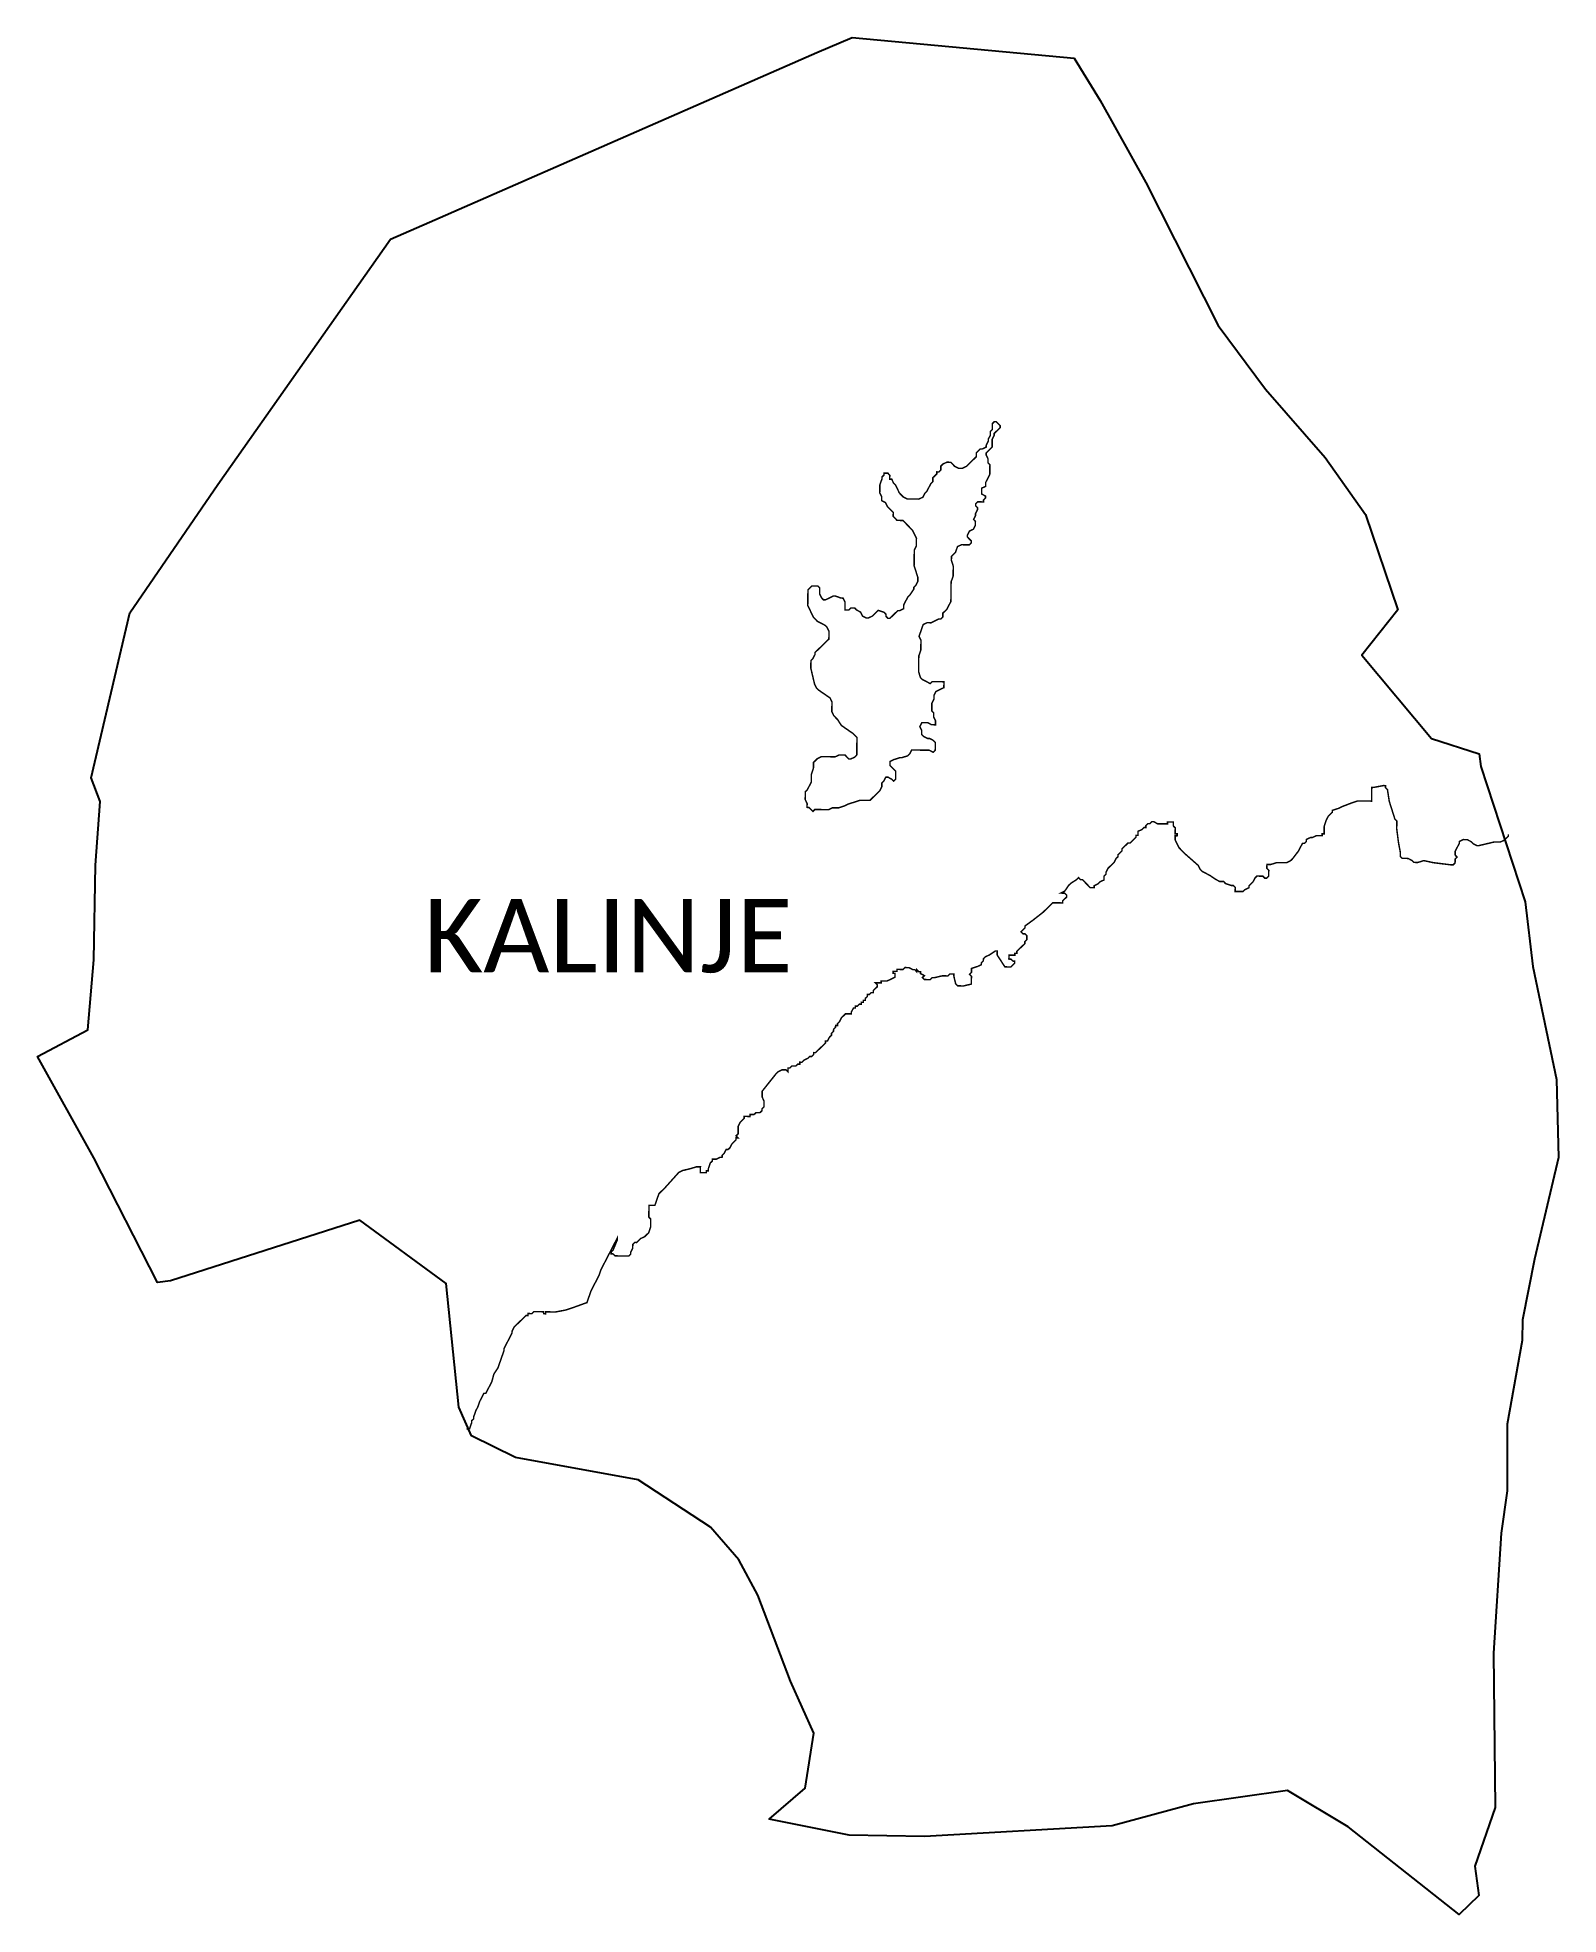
# Model space of a CAD drawing. Header units: metres. Extents: x 290275 to 293385, y 1993059 to 1996895.
import ezdxf

# ---------------------------------------------------------------- set-up
doc = ezdxf.new("R2010")
doc.units = ezdxf.units.M
for name, color, linetype in [('HIGH TIDE LINE', 6, 'Continuous'), ('village', 3, 'Continuous'), ('VILLAGE NAME', 250, 'Continuous')]:
    doc.layers.add(name, color=color, linetype=linetype)
doc.styles.get("Standard").update_dxf_attribs({"font": 'calibri.ttf'})

msp = doc.modelspace()

# ---------------------------------------------------------------- linework, layer by layer
at = {"layer": 'HIGH TIDE LINE', "lineweight": 0, "const_width": 3.01}
msp.add_lwpolyline([(292032.5, 1995908.5), (292024.6, 1995916.6), (292024.7, 1995924.6), (292020.7, 1995928.7), (292012.8, 1995936.8), (292008.9, 1995944.8), (292000.9, 1995949), (292001, 1995957), (291997.1, 1995965), (291997.3, 1995981.1), (292001.5, 1995993), (292001.6, 1995997), (292005.6, 1996001), (292005.7, 1996005), (292013.7, 1996004.9), (292017.6, 1996000.8), (292017.5, 1995992.8), (292021.5, 1995992.8), (292025.4, 1995984.7), (292029.4, 1995980.6), (292033.3, 1995972.6), (292037.2, 1995964.5), (292045.1, 1995956.4), (292053.1, 1995952.3), (292077.1, 1995952), (292085.2, 1995955.9), (292089.3, 1995963.8), (292093.3, 1995967.8), (292101.6, 1995983.7), (292105.6, 1995987.7), (292105.7, 1995995.7), (292109.8, 1995999.6), (292113.8, 1996003.6), (292113.9, 1996007.6), (292117.9, 1996007.5), (292122, 1996011.5), (292122.1, 1996019.5), (292126.1, 1996023.5), (292134.2, 1996027.4), (292142.2, 1996027.3), (292146.2, 1996023.2), (292150.1, 1996019.1), (292158.1, 1996015), (292166.1, 1996014.9), (292174.1, 1996018.8), (292178.2, 1996022.8), (292186.3, 1996030.7), (292190.4, 1996034.6), (292194.4, 1996038.6), (292194.5, 1996046.6), (292202.7, 1996054.5), (292206.7, 1996054.5), (292214.7, 1996058.4), (292214.8, 1996062.4), (292218.9, 1996070.3), (292218.9, 1996074.4), (292223.1, 1996082.3), (292223.2, 1996090.3), (292227.2, 1996094.3), (292227.4, 1996106.3), (292231.4, 1996110.3), (292235.4, 1996110.2), (292239.4, 1996106.1), (292243.4, 1996102.1), (292243.3, 1996098.1), (292239.2, 1996094.1), (292235.2, 1996090.2), (292231.1, 1996086.2), (292231.1, 1996082.2), (292227, 1996074.2), (292226.8, 1996058.2), (292222.7, 1996054.3), (292218.6, 1996050.3), (292214.6, 1996046.4), (292214.5, 1996042.3), (292218.4, 1996034.3), (292218.3, 1996026.3), (292222.3, 1996022.2), (292222, 1996002.2), (292217.9, 1995994.2), (292213.8, 1995986.3), (292213.7, 1995978.2), (292205.6, 1995974.3), (292205.5, 1995962.3), (292213.4, 1995958.2), (292213.4, 1995954.2), (292209.3, 1995950.2), (292209.3, 1995946.2), (292197.2, 1995946.4), (292193.2, 1995942.4), (292193.1, 1995938.4), (292197.1, 1995934.4), (292197, 1995930.4), (292192.9, 1995922.4), (292192.9, 1995918.4), (292188.8, 1995910.4), (292192.7, 1995906.4), (292192.6, 1995898.4), (292188.5, 1995890.4), (292180.4, 1995886.5), (292176.3, 1995878.5), (292176.3, 1995874.5), (292180.2, 1995870.5), (292184.2, 1995866.4), (292184.1, 1995862.4), (292180.1, 1995858.5), (292164, 1995858.7), (292156, 1995854.8), (292151.8, 1995842.8), (292143.7, 1995834.9), (292143.6, 1995826.9), (292147.4, 1995814.8), (292147.2, 1995794.8), (292143, 1995782.8), (292142.5, 1995742.7), (292138.4, 1995734.8), (292134.3, 1995726.8), (292126.1, 1995718.9), (292126, 1995710.9), (292122, 1995706.9), (292118, 1995707), (292109.9, 1995703.1), (292101.8, 1995699.2), (292093.8, 1995699.3), (292085.8, 1995695.4), (292081.6, 1995683.4), (292077.4, 1995671.4), (292081.3, 1995663.4), (292081.1, 1995643.3), (292076.9, 1995631.4), (292076.5, 1995599.3), (292080.3, 1995587.2), (292084.3, 1995583.2), (292100.2, 1995575), (292104.3, 1995578.9), (292128.3, 1995578.6), (292128.2, 1995566.6), (292112, 1995558.8), (292107.9, 1995550.8), (292107.8, 1995542.8), (292103.7, 1995534.8), (292103.5, 1995518.8), (292107.4, 1995514.8), (292107.3, 1995506.7), (292111.2, 1995498.7), (292111.1, 1995490.7), (292103.1, 1995490.8), (292095.2, 1995494.9), (292083.1, 1995495), (292079, 1995487.1), (292082.9, 1995479), (292082.8, 1995471), (292086.8, 1995466.9), (292094.7, 1995462.8), (292098.8, 1995462.8), (292106.7, 1995458.7), (292110.7, 1995454.6), (292110.5, 1995438.6), (292106.4, 1995434.6), (292098.4, 1995438.7), (292062.4, 1995439.2), (292058.3, 1995431.2), (292054.2, 1995427.3), (292042.1, 1995423.4), (292038.1, 1995423.5), (292026.1, 1995419.6), (292018, 1995415.7), (292017.9, 1995407.7), (292021.8, 1995403.7), (292025.8, 1995399.6), (292029.8, 1995395.5), (292029.5, 1995379.5), (292025.5, 1995375.6), (292021.5, 1995379.6), (292013.6, 1995383.7), (292009.6, 1995383.8), (292005.5, 1995375.8), (292001.4, 1995371.9), (292001.3, 1995363.9), (291997.2, 1995355.9), (291993.1, 1995351.9), (291985, 1995344), (291980.9, 1995340.1), (291976.9, 1995336.1), (291956.9, 1995336.4), (291944.8, 1995332.5), (291932.7, 1995328.7), (291924.7, 1995324.8), (291912.6, 1995320.9), (291900.6, 1995321.1), (291892.5, 1995317.2), (291864.5, 1995317.6), (291860.4, 1995313.6), (291852.5, 1995321.7), (291848.5, 1995321.8), (291848.6, 1995329.8), (291844.7, 1995337.9), (291844.9, 1995353.9), (291849, 1995357.8), (291853.1, 1995365.8), (291857.2, 1995373.8), (291857.4, 1995389.8), (291861.5, 1995401.8), (291861.7, 1995413.8), (291865.8, 1995417.7), (291869.8, 1995421.7), (291877.9, 1995425.6), (291905.9, 1995425.2), (291914, 1995429.1), (291926, 1995429), (291933.9, 1995420.8), (291937.9, 1995420.8), (291946, 1995424.7), (291950.1, 1995428.6), (291950.5, 1995464.7), (291942.6, 1995472.8), (291918.8, 1995489.2), (291910.9, 1995501.3), (291903, 1995509.4), (291899.1, 1995517.5), (291899.4, 1995537.5), (291895.5, 1995545.6), (291883.6, 1995553.7), (291871.7, 1995561.9), (291867.7, 1995566), (291863.8, 1995574), (291856.2, 1995606.2), (291856.4, 1995622.2), (291860.5, 1995626.2), (291864.6, 1995634.1), (291864.6, 1995638.2), (291889, 1995661.9), (291893.1, 1995665.8), (291893.3, 1995681.9), (291889.4, 1995689.9), (291885.4, 1995694), (291877.4, 1995698.1), (291869.5, 1995702.2), (291861.6, 1995710.3), (291857.7, 1995718.4), (291853.8, 1995726.5), (291849.9, 1995734.5), (291850.3, 1995766.6), (291854.4, 1995770.5), (291858.4, 1995774.5), (291870.4, 1995774.3), (291874.4, 1995770.3), (291874.2, 1995758.3), (291878.1, 1995750.2), (291882.1, 1995746.1), (291886.1, 1995746.1), (291902.2, 1995753.9), (291906.2, 1995753.8), (291918.2, 1995749.7), (291922.2, 1995749.6), (291926.1, 1995741.5), (291925.9, 1995725.5), (291933.9, 1995725.4), (291938, 1995729.4), (291946, 1995729.3), (291949.9, 1995725.2), (291957.9, 1995721.1), (291961.8, 1995713), (291969.7, 1995708.9), (291973.8, 1995708.9), (291981.8, 1995712.8), (291985.9, 1995716.7), (291989.9, 1995720.7), (291994, 1995724.6), (292006, 1995720.5), (292009.9, 1995716.4), (292009.9, 1995712.4), (292013.8, 1995708.3), (292017.8, 1995708.3), (292021.9, 1995712.2), (292025.9, 1995716.2), (292034.1, 1995724.1), (292038.1, 1995724.1), (292046.1, 1995728), (292046.2, 1995736), (292050.3, 1995743.9), (292054.5, 1995751.9), (292058.5, 1995755.8), (292066.7, 1995767.8), (292066.7, 1995771.8), (292070.8, 1995775.7), (292074.9, 1995783.7), (292075, 1995791.7), (292071.2, 1995803.8), (292067.3, 1995815.8), (292067.7, 1995847.9), (292071.8, 1995855.9), (292072.1, 1995871.9), (292068.1, 1995880), (292064.2, 1995888), (292060.3, 1995892.1), (292052.4, 1995900.2), (292048.4, 1995904.3), (292044.5, 1995908.3)], close=True, dxfattribs=at)
at = {"layer": 'HIGH TIDE LINE', "lineweight": 0}
msp.add_lwpolyline([(291152.7, 1994050.5, 3.01, 3.01, 0), (291154.7, 1994052.4, 3.01, 3.01, 0), (291158.7, 1994052.4, 3.01, 3.01, 0), (291162.9, 1994064.4, 3.01, 3.01, 0), (291162.9, 1994068.4, 3.01, 3.01, 0), (291167, 1994072.3, 3.01, 3.01, 0), (291167, 1994076.3, 3.01, 3.01, 0), (291171.2, 1994088.3, 3.01, 3.01, 0), (291175.3, 1994096.3, 3.01, 3.01, 0), (291179.5, 1994108.2, 3.01, 3.01, 0), (291187.7, 1994124.1, 3.01, 3.01, 0), (291191.7, 1994124.1, 3.01, 3.01, 0), (291199.9, 1994140, 3.01, 3.01, 0), (291204, 1994148, 3.01, 3.01, 0), (291208.3, 1994163.9, 3.01, 3.01, 0), (291216.4, 1994175.9, 3.01, 3.01, 0), (291224.8, 1994199.8, 3.01, 3.01, 0), (291228.9, 1994211.8, 3.01, 3.01, 0), (291229, 1994215.8, 3.01, 3.01, 0), (291233.1, 1994223.7, 3.01, 3.01, 0), (291241.3, 1994239.7, 3.01, 3.01, 0), (291245.4, 1994247.6, 3.01, 3.01, 0), (291245.5, 1994251.6, 3.01, 3.01, 0), (291249.6, 1994259.6, 3.01, 3.01, 0), (291253.6, 1994263.5, 3.01, 3.01, 0), (291257.7, 1994267.5, 3.01, 3.01, 0), (291265.8, 1994275.4, 3.01, 3.01, 0), (291269.9, 1994279.4, 3.01, 3.01, 0), (291273.9, 1994283.3, 3.01, 3.01, 0), (291277.9, 1994283.3, 3.01, 3.01, 0), (291278, 1994287.3, 3.01, 3.01, 0), (291286, 1994287.2, 3.01, 3.01, 0), (291290.1, 1994291.1, 3.01, 3.01, 0), (291310.1, 1994290.9, 3.01, 3.01, 0), (291310, 1994286.9, 3.01, 3.01, 0), (291314, 1994286.8, 3.01, 3.01, 0), (291314.1, 1994290.8, 3.01, 3.01, 0), (291334.1, 1994290.5, 3.01, 3.01, 0), (291354.2, 1994294.3, 3.01, 3.01, 0), (291366.3, 1994298.1, 3.01, 3.01, 0), (291398.5, 1994309.7, 3.01, 3.01, 0), (291406.8, 1994333.7, 3.01, 3.01, 0), (291423.3, 1994365.5, 3.01, 3.01, 0), (291427.4, 1994377.5, 3.01, 3.01, 0), (291448, 1994417.3, 3.01, 3.01, 0), (291460.3, 1994441.2, 3.01, 3.01, 0), (291460.3, 1994437.2, 3.01, 3.01, 0), (291452, 1994417.2, 3.01, 3.01, 0), (291447.9, 1994413.3, 3.01, 3.01, 0), (291447.9, 1994409.3, 3.01, 3.01, 0), (291451.9, 1994409.2, 3.01, 3.01, 0), (291455.8, 1994405.2, 3.01, 3.01, 0), (291483.9, 1994404.8, 3.01, 3.01, 0), (291487.9, 1994408.8, 3.01, 3.01, 0), (291488, 1994412.8, 3.01, 3.01, 0), (291492.1, 1994420.7, 3.01, 3.01, 0), (291492.2, 1994428.7, 3.01, 3.01, 0), (291496.3, 1994432.7, 3.01, 3.01, 0), (291500.3, 1994432.6, 3.01, 3.01, 0), (291508.4, 1994440.6, 3.01, 3.01, 0), (291516.5, 1994444.5, 3.01, 3.01, 0), (291520.5, 1994448.4, 3.01, 3.01, 0), (291524.6, 1994452.4, 3.01, 3.01, 0), (291528.7, 1994464.3, 3.01, 3.01, 0), (291528.9, 1994480.4, 3.01, 3.01, 0), (291525, 1994484.4, 3.01, 3.01, 0), (291525.3, 1994508.5, 3.01, 3.01, 0), (291537.3, 1994508.3, 3.01, 3.01, 0), (291545.6, 1994532.2, 3.01, 3.01, 0), (291557.8, 1994544.1, 3.01, 3.01, 0), (291586.3, 1994575.8, 3.01, 3.01, 0), (291594.4, 1994579.7, 3.01, 3.01, 0), (291610.4, 1994583.5, 3.01, 3.01, 0), (291622.5, 1994587.3, 3.01, 3.01, 0), (291630.5, 1994587.2, 3.01, 3.01, 0), (291630.4, 1994575.2, 3.01, 3.01, 0), (291642.4, 1994575.1, 3.01, 3.01, 0), (291642.4, 1994579.1, 3.01, 3.01, 0), (291646.4, 1994579, 3.01, 3.01, 0), (291646.5, 1994583, 3.01, 3.01, 0), (291650.6, 1994595, 3.01, 3.01, 0), (291654.7, 1994598.9, 3.01, 3.01, 0), (291654.8, 1994602.9, 3.01, 3.01, 0), (291662.8, 1994602.8, 3.01, 3.01, 0), (291670.8, 1994606.7, 3.01, 3.01, 0), (291674.8, 1994606.7, 3.01, 3.01, 0), (291674.9, 1994610.7, 3.01, 3.01, 0), (291679, 1994614.7, 3.01, 3.01, 0), (291683.1, 1994622.6, 3.01, 3.01, 0), (291687.1, 1994622.6, 3.01, 3.01, 0), (291691.1, 1994626.5, 3.01, 3.01, 0), (291695.2, 1994634.5, 3.01, 3.01, 0), (291699.3, 1994638.4, 3.01, 3.01, 0), (291703.4, 1994642.4, 3.01, 3.01, 0), (291703.4, 1994646.4, 3.01, 3.01, 0), (291707.4, 1994646.3, 3.01, 3.01, 0), (291703.5, 1994650.4, 3.01, 3.01, 0), (291707.5, 1994654.4, 3.01, 3.01, 0), (291707.7, 1994670.4, 3.01, 3.01, 0), (291711.8, 1994678.3, 3.01, 3.01, 0), (291715.9, 1994682.3, 3.01, 3.01, 0), (291720, 1994686.3, 3.01, 3.01, 0), (291720, 1994690.3, 3.01, 3.01, 0), (291732, 1994690.1, 3.01, 3.01, 0), (291732.1, 1994694.1, 3.01, 3.01, 0), (291740.1, 1994694, 3.01, 3.01, 0), (291744.2, 1994698, 3.01, 3.01, 0), (291752.2, 1994697.9, 3.01, 3.01, 0), (291756.2, 1994701.8, 3.01, 3.01, 0), (291756.3, 1994705.8, 3.01, 3.01, 0), (291760.3, 1994709.8, 3.01, 3.01, 0), (291760.5, 1994721.8, 3.01, 3.01, 0), (291756.6, 1994729.9, 3.01, 3.01, 0), (291756.8, 1994741.9, 3.01, 3.01, 0), (291785.3, 1994777.6, 3.01, 3.01, 0), (291789.3, 1994781.5, 3.01, 3.01, 0), (291797.4, 1994785.4, 3.01, 3.01, 0), (291805.4, 1994785.3, 3.01, 3.01, 0), (291809.4, 1994781.3, 3.01, 3.01, 0), (291809.5, 1994789.3, 3.01, 3.01, 0), (291813.5, 1994789.2, 3.01, 3.01, 0), (291817.5, 1994793.2, 3.01, 3.01, 0), (291825.5, 1994793.1, 3.01, 3.01, 0), (291829.6, 1994797, 3.01, 3.01, 0), (291833.6, 1994797, 3.01, 3.01, 0), (291833.7, 1994801, 3.01, 3.01, 0), (291837.7, 1994800.9, 3.01, 3.01, 0), (291841.7, 1994804.9, 3.01, 3.01, 0), (291849.8, 1994808.8, 3.01, 3.01, 0), (291853.8, 1994812.7, 3.01, 3.01, 0), (291857.9, 1994812.7, 3.01, 3.01, 0), (291861.9, 1994816.6, 3.01, 3.01, 0), (291862, 1994820.7, 3.01, 3.01, 0), (291866, 1994820.6, 3.01, 3.01, 0), (291870, 1994824.6, 3.01, 3.01, 0), (291886.3, 1994840.4, 3.01, 3.01, 0), (291886.3, 1994844.4, 3.01, 3.01, 0), (291890.3, 1994844.3, 3.01, 3.01, 0), (291894.4, 1994852.3, 3.01, 3.01, 0), (291898.5, 1994856.2, 3.01, 3.01, 0), (291898.5, 1994860.2, 3.01, 3.01, 0), (291902.6, 1994864.2, 3.01, 3.01, 0), (291902.7, 1994868.2, 3.01, 3.01, 0), (291906.7, 1994872.2, 3.01, 3.01, 0), (291906.8, 1994876.2, 3.01, 3.01, 0), (291910.8, 1994876.1, 3.01, 3.01, 0), (291910.8, 1994880.1, 3.01, 3.01, 0), (291914.9, 1994884.1, 3.01, 3.01, 0), (291919, 1994892, 3.01, 3.01, 0), (291927.1, 1994899.9, 3.01, 3.01, 0), (291939.1, 1994899.8, 3.01, 3.01, 0), (291939.2, 1994903.8, 3.01, 3.01, 0), (291943.3, 1994911.8, 3.01, 3.01, 0), (291947.3, 1994911.7, 3.01, 3.01, 0), (291947.3, 1994915.7, 3.01, 3.01, 0), (291951.4, 1994915.7, 3.01, 3.01, 0), (291955.4, 1994919.6, 3.01, 3.01, 0), (291959.4, 1994919.6, 3.01, 3.01, 0), (291959.5, 1994923.6, 3.01, 3.01, 0), (291963.5, 1994923.5, 3.01, 3.01, 0), (291963.5, 1994927.5, 3.01, 3.01, 0), (291967.5, 1994927.5, 3.01, 3.01, 0), (291967.6, 1994931.5, 3.01, 3.01, 0), (291971.6, 1994935.4, 3.01, 3.01, 0), (291971.7, 1994939.4, 3.01, 3.01, 0), (291975.7, 1994939.4, 3.01, 3.01, 0), (291979.8, 1994943.3, 3.01, 3.01, 0), (291983.8, 1994943.3, 3.01, 3.01, 0), (291983.8, 1994947.3, 3.01, 3.01, 0), (291987.9, 1994951.3, 3.01, 3.01, 0), (291991.9, 1994955.2, 3.01, 3.01, 0), (291992, 1994959.2, 3.01, 3.01, 0), (291988, 1994963.3, 3.01, 3.01, 0), (292000.1, 1994963.1, 3.01, 3.01, 0), (292000.1, 1994967.1, 3.01, 3.01, 0), (292012.1, 1994967, 3.01, 3.01, 0), (292020.2, 1994970.9, 3.01, 3.01, 0), (292028.3, 1994974.8, 3.01, 3.01, 0), (292028.4, 1994982.8, 3.01, 3.01, 0), (292024.4, 1994982.8, 3.01, 3.01, 0), (292024.4, 1994986.8, 3.01, 3.01, 0), (292032.4, 1994986.7, 3.01, 3.01, 0), (292032.5, 1994990.7, 3.01, 3.01, 0), (292044.5, 1994990.6, 3.01, 3.01, 0), (292048.6, 1994994.5, 3.01, 3.01, 0), (292056.6, 1994994.4, 3.01, 3.01, 0), (292064.5, 1994990.3, 3.01, 3.01, 0), (292068.5, 1994990.3, 3.01, 3.01, 0), (292072.5, 1994986.2, 3.01, 3.01, 0), (292072.5, 1994990.2, 3.01, 3.01, 0), (292076.5, 1994986.2, 3.01, 3.01, 0), (292080.5, 1994986.1, 3.01, 3.01, 0), (292080.4, 1994982.1, 3.01, 3.01, 0), (292088.4, 1994978, 3.01, 3.01, 0), (292084.3, 1994974, 3.01, 3.01, 0), (292088.3, 1994970, 3.01, 3.01, 0), (292100.3, 1994969.8, 3.01, 3.01, 0), (292104.4, 1994973.8, 3.01, 3.01, 0), (292108.4, 1994973.7, 3.01, 3.01, 0), (292124.5, 1994977.5, 3.01, 3.01, 0), (292136.5, 1994977.4, 3.01, 3.01, 0), (292140.5, 1994981.3, 3.01, 3.01, 0), (292148.6, 1994981.2, 3.01, 3.01, 0), (292148.5, 1994977.2, 3.01, 3.01, 0), (292152.3, 1994961.1, 3.01, 3.01, 0), (292156.2, 1994957.1, 3.01, 3.01, 0), (292168.3, 1994956.9, 3.01, 3.01, 0), (292184.3, 1994960.7, 3.01, 3.01, 0), (292184.6, 1994976.7, 3.01, 3.01, 0), (292180.6, 1994980.8, 3.01, 3.01, 0), (292184.7, 1994984.7, 3.01, 3.01, 0), (292184.8, 1994992.8, 3.01, 3.01, 0), (292196.8, 1994996.6, 3.01, 3.01, 0), (292204.9, 1995000.5, 3.01, 3.01, 0), (292205, 1995004.5, 3.01, 3.01, 0), (292209, 1995008.5, 3.01, 3.01, 0), (292209.1, 1995012.5, 3.01, 3.01, 0), (292213.1, 1995016.4, 3.01, 3.01, 0), (292221.2, 1995020.3, 3.01, 3.01, 0), (292233.3, 1995028.2, 3.01, 3.01, 0), (292237.3, 1995028.1, 3.01, 3.01, 0), (292237.2, 1995020.1, 3.01, 3.01, 0), (292252.9, 1994995.9, 3.01, 3.01, 0), (292264.9, 1994995.7, 3.01, 3.01, 0), (292269, 1994999.7, 3.01, 3.01, 0), (292273.1, 1995003.6, 3.01, 3.01, 0), (292273.1, 1995007.6, 3.01, 3.01, 0), (292269.1, 1995007.7, 3.01, 3.01, 0), (292265.2, 1995011.7, 3.01, 3.01, 0), (292261.1, 1995011.8, 3.01, 3.01, 0), (292261.3, 1995019.8, 3.01, 3.01, 0), (292273.3, 1995019.7, 3.01, 3.01, 0), (292273.3, 1995023.7, 3.01, 3.01, 0), (292277.3, 1995023.6, 3.01, 3.01, 0), (292277.4, 1995027.6, 3.01, 3.01, 0), (292281.4, 1995031.6, 3.01, 3.01, 0), (292285.5, 1995035.5, 3.01, 3.01, 0), (292289.6, 1995039.5, 3.01, 3.01, 0), (292293.6, 1995043.4, 3.01, 3.01, 0), (292293.7, 1995047.4, 3.01, 3.01, 0), (292297.7, 1995051.4, 3.01, 3.01, 0), (292297.8, 1995059.4, 3.01, 3.01, 0), (292293.9, 1995063.5, 3.01, 3.01, 0), (292289.9, 1995063.5, 3.01, 3.01, 0), (292285.9, 1995067.6, 3.01, 3.01, 0), (292290, 1995071.5, 3.01, 3.01, 0), (292294, 1995075.5, 3.01, 3.01, 0), (292294.1, 1995079.5, 3.01, 3.01, 0), (292310.3, 1995091.3, 3.01, 3.01, 0), (292330.5, 1995107.1, 3.01, 3.01, 0), (292342.7, 1995118.9, 3.01, 3.01, 0), (292346.7, 1995122.9, 3.01, 3.01, 0), (292350.8, 1995126.8, 3.01, 3.01, 0), (292370.8, 1995126.6, 3.01, 3.01, 0), (292370.9, 1995130.6, 3.01, 3.01, 0), (292374.9, 1995134.5, 3.01, 3.01, 0), (292379, 1995138.5, 3.01, 3.01, 0), (292379.1, 1995142.5, 3.01, 3.01, 0), (292375.1, 1995146.6, 3.01, 3.01, 0), (292367.1, 1995146.7, 3.01, 3.01, 0), (292375.2, 1995150.6, 3.01, 3.01, 0), (292383.3, 1995162.5, 3.01, 3.01, 0), (292387.4, 1995166.4, 3.01, 3.01, 0), (292399.5, 1995174.3, 3.01, 3.01, 0), (292403.6, 1995178.3, 3.01, 3.01, 0), (292407.5, 1995174.2, 3.01, 3.01, 0), (292411.5, 1995174.1, 3.01, 3.01, 0), (292427.3, 1995157.9, 3.01, 3.01, 0), (292435.4, 1995157.8, 3.01, 3.01, 0), (292435.4, 1995161.8, 3.01, 3.01, 0), (292443.5, 1995165.7, 3.01, 3.01, 0), (292447.5, 1995169.7, 3.01, 3.01, 0), (292455.6, 1995173.6, 3.01, 3.01, 0), (292455.7, 1995181.6, 3.01, 3.01, 0), (292459.8, 1995185.5, 3.01, 3.01, 0), (292459.8, 1995189.5, 3.01, 3.01, 0), (292463.9, 1995197.5, 3.01, 3.01, 0), (292468, 1995201.5, 3.01, 3.01, 0), (292476.1, 1995209.4, 3.01, 3.01, 0), (292480.2, 1995217.3, 3.01, 3.01, 0), (292484.3, 1995221.3, 3.01, 3.01, 0), (292484.3, 1995225.3, 3.01, 3.01, 0), (292488.4, 1995229.2, 3.01, 3.01, 0), (292492.4, 1995233.2, 3.01, 3.01, 0), (292492.5, 1995237.2, 3.01, 3.01, 0), (292496.5, 1995241.2, 3.01, 3.01, 0), (292500.6, 1995245.1, 3.01, 3.01, 0), (292504.7, 1995249.1, 3.01, 3.01, 0), (292508.7, 1995249, 3.01, 3.01, 0), (292516.8, 1995256.9, 3.01, 3.01, 0), (292520.8, 1995260.9, 3.01, 3.01, 0), (292520.9, 1995264.9, 3.01, 3.01, 0), (292524.9, 1995264.8, 3.01, 3.01, 0), (292525, 1995272.8, 3.01, 3.01, 0), (292533.1, 1995276.7, 3.01, 3.01, 0), (292537.1, 1995280.7, 3.01, 3.01, 0), (292541.1, 1995280.6, 3.01, 3.01, 0), (292541.2, 1995284.7, 3.01, 3.01, 0), (292545.2, 1995288.6, 3.01, 3.01, 0), (292549.3, 1995288.6, 3.01, 3.01, 0), (292553.3, 1995292.5, 3.01, 3.01, 0), (292557.3, 1995292.5, 3.01, 3.01, 0), (292565.3, 1995288.3, 3.01, 3.01, 0), (292585.3, 1995288.1, 3.01, 3.01, 0), (292585.4, 1995292.1, 3.01, 3.01, 0), (292597.4, 1995291.9, 3.01, 3.01, 0), (292597.3, 1995283.9, 3.01, 3.01, 0), (292601.2, 1995279.9, 3.01, 3.01, 0), (292601.1, 1995267.8, 3.01, 3.01, 0), (292605.1, 1995267.8, 3.01, 3.01, 0), (292605, 1995263.8, 3.01, 3.01, 0), (292601, 1995263.8, 3.01, 3.01, 0), (292600.9, 1995255.8, 3.01, 3.01, 0), (292608.7, 1995239.7, 3.01, 3.01, 0), (292616.6, 1995231.6, 3.01, 3.01, 0), (292620.6, 1995227.5, 3.01, 3.01, 0), (292648.3, 1995203.1, 3.01, 3.01, 0), (292652.2, 1995195, 3.01, 3.01, 0), (292656.2, 1995191, 3.01, 3.01, 0), (292672.1, 1995182.8, 3.01, 3.01, 0), (292684, 1995174.6, 3.01, 3.01, 0), (292692, 1995170.5, 3.01, 3.01, 0), (292700, 1995170.4, 3.01, 3.01, 0), (292703.9, 1995166.3, 3.01, 3.01, 0), (292715.9, 1995162.1, 3.01, 3.01, 0), (292719.9, 1995162.1, 3.01, 3.01, 0), (292723.9, 1995158, 3.01, 3.01, 0), (292723.7, 1995150, 3.01, 3.01, 0), (292739.8, 1995149.8, 3.01, 3.01, 0), (292743.8, 1995153.8, 3.01, 3.01, 0), (292751.9, 1995157.7, 3.01, 3.01, 0), (292751.9, 1995161.7, 3.01, 3.01, 0), (292756, 1995165.6, 3.01, 3.01, 0), (292760.1, 1995169.6, 3.01, 3.01, 0), (292764.2, 1995177.5, 3.01, 3.01, 0), (292768.2, 1995181.5, 3.01, 3.01, 0), (292780.3, 1995181.3, 3.01, 3.01, 0), (292784.2, 1995177.3, 3.01, 3.01, 0), (292788.2, 1995177.2, 3.01, 3.01, 0), (292792.3, 1995181.2, 3.01, 3.01, 0), (292792.4, 1995193.2, 3.01, 3.01, 0), (292788.5, 1995197.3, 3.01, 3.01, 0), (292788.6, 1995205.3, 3.01, 3.01, 0), (292796.6, 1995205.2, 3.01, 3.01, 0), (292808.7, 1995209, 3.01, 3.01, 0), (292828.7, 1995208.8, 3.01, 3.01, 0), (292836.8, 1995212.7, 3.01, 3.01, 0), (292840.8, 1995216.6, 3.01, 3.01, 0), (292853, 1995232.5, 3.01, 3.01, 0), (292861.3, 1995248.4, 3.01, 3.01, 0), (292865.3, 1995248.4, 3.01, 3.01, 0), (292869.3, 1995252.3, 3.01, 3.01, 0), (292869.4, 1995256.3, 3.01, 3.01, 0), (292877.5, 1995260.2, 3.01, 3.01, 0), (292881.5, 1995260.2, 3.01, 3.01, 0), (292889.5, 1995264.1, 3.01, 3.01, 0), (292901.5, 1995263.9, 3.01, 3.01, 0), (292901.6, 1995267.9, 3.01, 3.01, 0), (292905.6, 1995267.9, 3.01, 3.01, 0), (292905.8, 1995283.9, 3.01, 3.01, 0), (292910, 1995295.9, 3.01, 3.01, 0), (292914.1, 1995303.8, 3.01, 3.01, 0), (292918.1, 1995307.8, 3.01, 3.01, 0), (292922.2, 1995311.7, 3.01, 3.01, 0), (292922.3, 1995315.7, 3.01, 3.01, 0), (292934.3, 1995319.6, 3.01, 3.01, 0), (292942.4, 1995323.5, 3.01, 3.01, 0), (292962.5, 1995331.2, 3.01, 3.01, 0), (292974.6, 1995335.1, 3.01, 3.01, 0), (293002.6, 1995334.7, 3.01, 3.01, 0), (293003, 1995362.8, 3.01, 3.01, 0), (293007, 1995362.7, 3.01, 3.01, 0), (293027.1, 1995366.5, 3.01, 3.01, 0), (293031.1, 1995366.4, 3.01, 3.01, 0), (293031.1, 1995362.4, 3.01, 3.01, 0), (293035, 1995358.3, 3.01, 3.01, 0), (293038.7, 1995334.3, 3.01, 3.01, 0), (293046.4, 1995310.1, 3.01, 3.01, 0), (293050.2, 1995298, 3.01, 3.01, 0), (293054.2, 1995294, 3.01, 3.01, 0), (293054, 1995277.9, 3.01, 3.01, 0), (293057.6, 1995249.8, 3.01, 3.01, 0), (293061.4, 1995229.8, 3.01, 3.01, 0), (293061.3, 1995221.7, 3.01, 3.01, 0), (293065.2, 1995217.7, 3.01, 3.01, 0), (293077.2, 1995217.5, 3.01, 3.01, 0), (293085.2, 1995213.4, 3.01, 3.01, 0), (293089.2, 1995209.4, 3.01, 3.01, 0), (293097.2, 1995209.3, 3.01, 3.01, 0), (293109.2, 1995213.1, 3.01, 3.01, 0), (293129.2, 1995208.8, 3.01, 3.01, 0), (293165.2, 1995204.4, 3.01, 3.01, 0), (293169.2, 1995204.3, 3.01, 3.01, 0), (293173.3, 1995208.3, 3.01, 3.01, 0), (293173.4, 1995216.3, 3.01, 3.01, 0), (293177.4, 1995220.2, 3.01, 3.01, 0), (293173.5, 1995224.3, 3.01, 3.01, 0), (293173.6, 1995232.3, 3.01, 3.01, 0), (293181.8, 1995248.2, 3.01, 3.01, 0), (293181.9, 1995252.2, 3.01, 3.01, 0), (293189.9, 1995256.1, 3.01, 3.01, 0), (293197.9, 1995256, 3.01, 3.01, 0), (293205.9, 1995251.9, 3.01, 3.01, 0), (293209.9, 1995247.9, 3.01, 3.01, 0), (293217.8, 1995243.7, 3.01, 3.01, 0), (293221.8, 1995243.7, 3.01, 3.01, 0), (293254, 1995251.3, 3.01, 3.01, 0), (293266, 1995251.1, 3.01, 3.01, 0), (293274.1, 1995255, 3.01, 3.01, 0), (293282.2, 1995262.9, 3.01, 3.01, 0), (293282.2, 1995266.9, 3.01, 3.01, 0)], format="xyseb", dxfattribs=at)
at = {"layer": 'village', "color": 3}
msp.add_polyline3d([(293384.7, 1994606.5, 0), (293335.7, 1994398.6, 0), (293311, 1994274.6, 0), (293310.5, 1994232.2, 0), (293279.8, 1994061.2, 0), (293279.9, 1993925.1, 0), (293267.5, 1993838.2, 0), (293251.5, 1993592.9, 0), (293255, 1993277.8, 0), (293213.8, 1993157.5, 0), (293222, 1993097.5, 0), (293181.3, 1993059, 0), (292955, 1993238.1, 0), (292830.5, 1993312.7, 0), (292638.7, 1993284.9, 0), (292472.4, 1993240.2, 0), (292088.4, 1993218.6, 0), (291934.5, 1993221.3, 0), (291771.1, 1993253.8, 0), (291844.8, 1993317.5, 0), (291862.2, 1993429.8, 0), (291814.6, 1993535.8, 0), (291747.9, 1993711.7, 0), (291708.7, 1993783.6, 0), (291651.1, 1993850.8, 0), (291503.3, 1993947.5, 0), (291252.1, 1993992.9, 0), (291162.2, 1994037.6, 0), (291136.9, 1994096, 0), (291110.5, 1994348.4, 0), (290934.4, 1994478.4, 0), (290546.9, 1994354.2, 0), (290520.8, 1994350.7, 0), (290390.7, 1994605.5, 0), (290275.3, 1994813, 0), (290378.2, 1994866.9, 0), (290390.2, 1995010.2, 0), (290393.9, 1995203.8, 0), (290403.3, 1995334.2, 0), (290385.2, 1995382.6, 0), (290464.3, 1995719.6, 0), (290644.2, 1995981.8, 0), (290997, 1996483, 0), (291076.9, 1996518, 0), (291868.7, 1996864.8, 0), (291940.4, 1996895.4, 0), (292394.6, 1996853.2, 0), (292447.8, 1996767, 0), (292541, 1996599, 0), (292688.8, 1996306.8, 0), (292785.4, 1996176.5, 0), (292908, 1996036.7, 0), (292990.4, 1995920.3, 0), (293056.2, 1995725.6, 0), (292982.7, 1995633.2, 0), (293125, 1995462.4, 0), (293222.6, 1995431.1, 0), (293225.6, 1995405.7, 0), (293316.8, 1995128.5, 0), (293332.3, 1994996.7, 0), (293380.9, 1994765.5, 0)], close=True, dxfattribs=at)

# ---------------------------------------------------------------- texts
at = {"layer": 'VILLAGE NAME', "insert": (291064.9, 1995134.6), "char_height": 150, "attachment_point": 1}
msp.add_mtext_dynamic_manual_height_columns('{\\fCalibri|b0|i0|c0|p34;KALINJE}', width=1877.914, gutter_width=1, heights=[0], dxfattribs=at)

doc.saveas('drawing.dxf')
